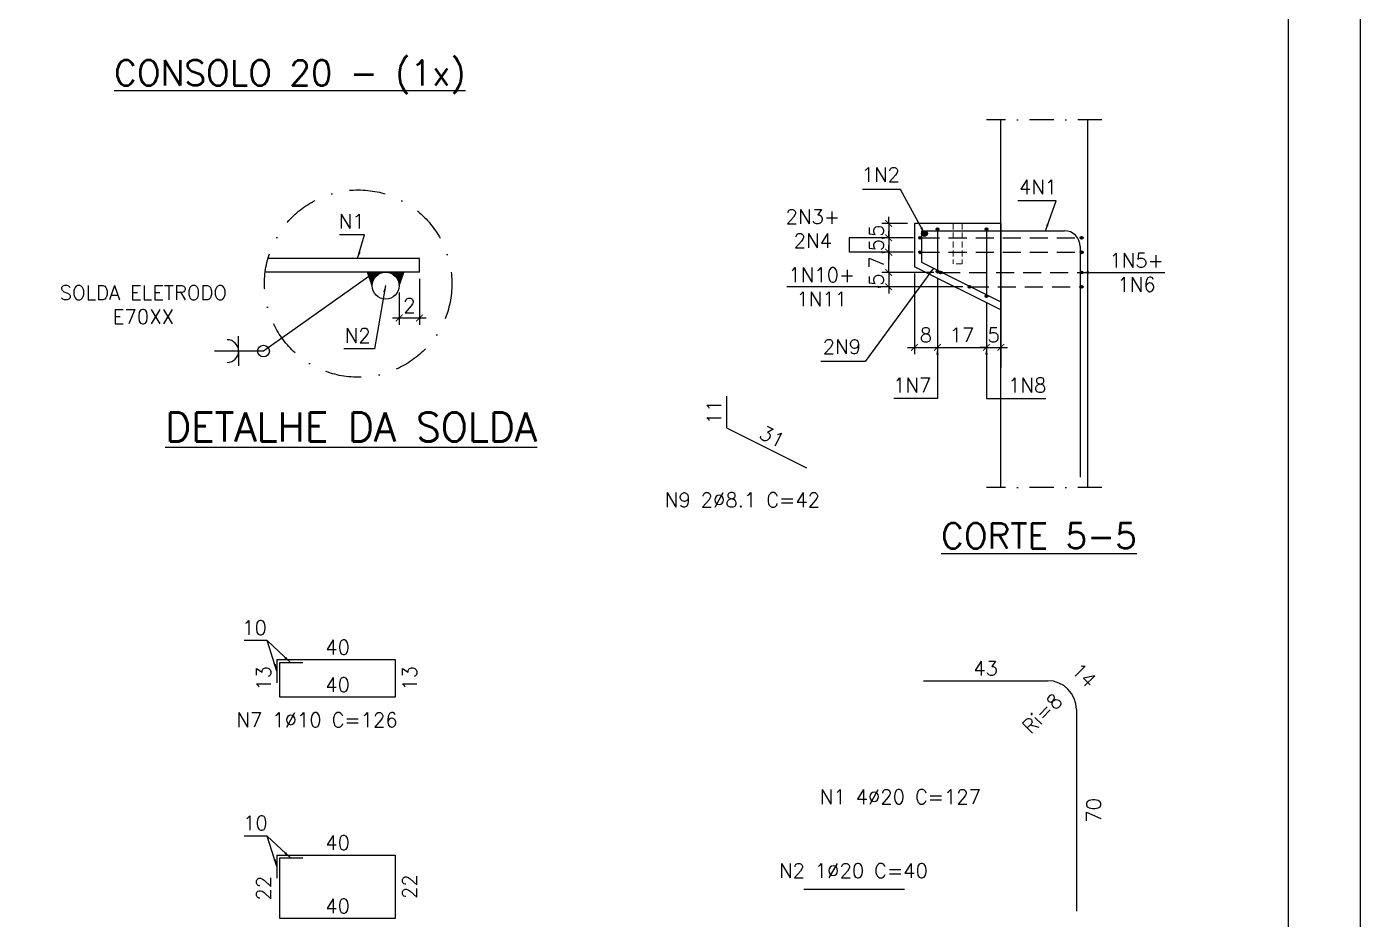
# Model space of a CAD drawing. Header units: centimetres. Extents: x 1658 to 27871, y 8240 to 11444.
# Drawn here: x 13008 to 14396, y 9124 to 10054 of the extents above; entities that cross this region are included whole.
import ezdxf

# ---------------------------------------------------------------- set-up
doc = ezdxf.new("R2010")
doc.units = ezdxf.units.CM
doc.header["$LTSCALE"] = 50
doc.header["$MEASUREMENT"] = 0
doc.header["$PDMODE"] = 67
for name, pattern in [('DASHDOT', [1, 0.5, -0.25, 0, -0.25]), ('DASHDOT2', [0.5, 0.25, -0.125, 0, -0.125]), ('DASHED', [0.75, 0.5, -0.25]), ('HIDDEN', [0.375, 0.25, -0.125])]:
    doc.linetypes.add(name, pattern=pattern)
doc.layers.add('10 TRACEJADO', color=1, linetype='DASHED', lineweight=13)
for name, color, linetype in [('FORMATO-PRECON', 2, 'Continuous'), ('HACHURAS-PRECON', 1, 'Continuous'), ('LINHA CENTRO-PRECON', 1, 'DASHDOT'), ('LINHA-01-PRECON', 1, 'Continuous'), ('LINHA-02-PRECON', 2, 'Continuous'), ('LINHA-03-PRECON', 3, 'Continuous'), ('LINHA-04-PRECON', 4, 'Continuous'), ('TEXTO-20-PRECON', 2, 'Continuous'), ('X1', 2, 'Continuous')]:
    doc.layers.add(name, color=color, linetype=linetype)
doc.styles.add('PRECON-ROMANS', font='romans.shx')
doc.styles.get("Standard").update_dxf_attribs({"font": 'romans.shx'})
doc.dimstyles.new('ESC50-50', dxfattribs={"dimscale": 50, "dimtxt": 0.2, "dimasz": 0.15, "dimexe": 0.15, "dimexo": 0.15, "dimgap": 0.08, "dimtad": 1, "dimdec": 1, "dimzin": 12, "dimdsep": 46, "dimtxsty": 'Standard', "dimblk": 'ARCHTICK', "dimcen": 0.09, "dimdle": 0.15, "dimclrd": 256, "dimclre": 256, "dimclrt": 2, "dimazin": 3, "dimtfac": 1, "dimtdec": 1, "dimtmove": 1, "dimatfit": 2, "dimfxl": 0.15, "dimtolj": 1, "dimtzin": 0, "dimarcsym": 0})
doc.dimstyles.new('ESC75-25', dxfattribs={"dimscale": 0, "dimtxt": 15, "dimasz": 7, "dimexe": 7, "dimexo": 7, "dimgap": 5.5, "dimtad": 1, "dimdec": 1, "dimlfac": 0.333333, "dimdsep": 46, "dimtxsty": 'Standard', "dimblk": 'ARCHTICK', "dimcen": 0.1, "dimdle": 7, "dimclrd": 256, "dimclre": 256, "dimclrt": 2, "dimadec": 0, "dimazin": 0, "dimtfac": 1, "dimtdec": 1, "dimtix": 1, "dimtmove": 2, "dimatfit": 3, "dimfxl": 1, "dimarcsym": 0})
doc.dimstyles.new('ESC75-75', dxfattribs={"dimscale": 0, "dimtxt": 15, "dimasz": 7, "dimexe": 7, "dimexo": 7, "dimgap": 5.5, "dimtad": 1, "dimdec": 1, "dimdsep": 46, "dimtxsty": 'Standard', "dimblk": 'ARCHTICK', "dimcen": 0.1, "dimdle": 7, "dimclrd": 256, "dimclre": 256, "dimclrt": 2, "dimadec": 0, "dimazin": 0, "dimtfac": 1, "dimtdec": 1, "dimtix": 1, "dimtmove": 2, "dimatfit": 3, "dimfxl": 1, "dimarcsym": 0})

# ---------------------------------------------------------------- blocks, each defined once
blk = doc.blocks.new('A$C2E607E54')
at = {"layer": 'FORMATO-PRECON'}
blk.add_lwpolyline([(0, 4200), (2970, 4200), (2970, 0), (0, 0)], close=True, dxfattribs=at)
at = {"layer": 'FORMATO-PRECON', "color": 6}
blk.add_lwpolyline([(100, 3950), (2870, 3950), (2870, 100), (100, 100)], close=True, dxfattribs=at)
blk = doc.blocks.new('*D367')
at = {"layer": 'Defpoints', "color": 0, "linetype": 'Continuous', "transparency": 16777216}
for p in [(13941.5, 9372.8), (13941.5, 9372.8), (14070.5, 9372.8)]:
    blk.add_point(p, dxfattribs=at)
at = {"layer": 'LINHA-01-PRECON', "color": 2, "linetype": 'Continuous', "transparency": 16777216, "insert": (14006, 9385.8), "char_height": 15, "attachment_point": 5}
blk.add_mtext('43', dxfattribs=at)
blk = doc.blocks.new('_ArchTick')
at = {"color": 0, "linetype": 'ByBlock', "const_width": 0.15}
blk.add_lwpolyline([(-0.5, -0.5), (0.5, 0.5)], dxfattribs=at)
blk = doc.blocks.new('*D368')
at = {"layer": 'Defpoints', "color": 0, "linetype": 'Continuous', "transparency": 16777216}
for p in [(14100.5, 9342.8), (14100.5, 9132.8), (14100.5, 9132.8)]:
    blk.add_point(p, dxfattribs=at)
at = {"layer": 'LINHA-01-PRECON', "color": 2, "linetype": 'Continuous', "transparency": 16777216, "insert": (14118.4, 9237.8), "char_height": 15, "attachment_point": 5, "rotation": 90}
blk.add_mtext('70', dxfattribs=at)
blk = doc.blocks.new('*D366')
at = {"layer": 'Defpoints', "color": 0, "transparency": 16777216}
for p in [(13931.9, 9803.8), (13955.9, 9798.7), (13955.9, 9719.8)]:
    blk.add_point(p, dxfattribs=at)
at = {"layer": 'LINHA-01-PRECON', "lineweight": -2, "transparency": 16777216}
for p, q in [((13931.9, 9796.8), (13931.9, 9712.8)), ((13955.9, 9791.7), (13955.9, 9712.8)), ((13924.9, 9719.8), (13962.9, 9719.8))]:
    blk.add_line(p, q, dxfattribs=at)
at = {"layer": 'LINHA-01-PRECON', "lineweight": -2, "transparency": 16777216, "xscale": 7, "yscale": 7, "zscale": 7, "rotation": 180}
blk.add_blockref('_ArchTick', (13931.9, 9719.8), dxfattribs=at)
at = {"layer": 'LINHA-01-PRECON', "lineweight": -2, "transparency": 16777216, "xscale": 7, "yscale": 7, "zscale": 7}
blk.add_blockref('_ArchTick', (13955.9, 9719.8), dxfattribs=at)
at = {"layer": 'LINHA-01-PRECON', "color": 2, "transparency": 16777216, "insert": (13943.9, 9732.8), "char_height": 15, "attachment_point": 5}
blk.add_mtext('8', dxfattribs=at)
blk = doc.blocks.new('*D357')
at = {"layer": 'Defpoints', "color": 0, "transparency": 16777216}
for p in [(13955.9, 9798.7), (14006.9, 9773.2), (14006.9, 9719.8)]:
    blk.add_point(p, dxfattribs=at)
at = {"layer": 'LINHA-01-PRECON', "lineweight": -2, "transparency": 16777216}
for p, q in [((13955.9, 9791.7), (13955.9, 9712.8)), ((14006.9, 9766.2), (14006.9, 9712.8)), ((13948.9, 9719.8), (14013.9, 9719.8))]:
    blk.add_line(p, q, dxfattribs=at)
at = {"layer": 'LINHA-01-PRECON', "lineweight": -2, "transparency": 16777216, "xscale": 7, "yscale": 7, "zscale": 7, "rotation": 180}
blk.add_blockref('_ArchTick', (13955.9, 9719.8), dxfattribs=at)
at = {"layer": 'LINHA-01-PRECON', "lineweight": -2, "transparency": 16777216, "xscale": 7, "yscale": 7, "zscale": 7}
blk.add_blockref('_ArchTick', (14006.9, 9719.8), dxfattribs=at)
at = {"layer": 'LINHA-01-PRECON', "color": 2, "transparency": 16777216, "insert": (13981.4, 9732.8), "char_height": 15, "attachment_point": 5}
blk.add_mtext('17', dxfattribs=at)
blk = doc.blocks.new('*D358')
at = {"layer": 'Defpoints', "color": 0, "transparency": 16777216}
for p in [(14006.9, 9773.2), (14021.9, 9719.8), (14021.9, 9719.8)]:
    blk.add_point(p, dxfattribs=at)
at = {"layer": 'LINHA-01-PRECON', "lineweight": -2, "transparency": 16777216}
for p, q in [((14006.9, 9766.2), (14006.9, 9712.8)), ((14006.9, 9719.8), (13999.9, 9719.8)), ((14006.9, 9719.8), (14021.9, 9719.8)), ((14021.9, 9719.8), (14028.9, 9719.8))]:
    blk.add_line(p, q, dxfattribs=at)
at = {"layer": 'LINHA-01-PRECON', "lineweight": -2, "transparency": 16777216, "xscale": 7, "yscale": 7, "zscale": 7}
blk.add_blockref('_ArchTick', (14006.9, 9719.8), dxfattribs=at)
at = {"layer": 'LINHA-01-PRECON', "lineweight": -2, "transparency": 16777216, "xscale": 7, "yscale": 7, "zscale": 7, "rotation": 180}
blk.add_blockref('_ArchTick', (14021.9, 9719.8), dxfattribs=at)
at = {"layer": 'LINHA-01-PRECON', "color": 2, "transparency": 16777216, "insert": (14014.4, 9732.8), "char_height": 15, "attachment_point": 5}
blk.add_mtext('5', dxfattribs=at)
blk = doc.blocks.new('*D364')
at = {"layer": 'Defpoints', "color": 0, "transparency": 16777216}
for p in [(13931.9, 9848.8), (13905.2, 9833.8), (13937.9, 9833.8)]:
    blk.add_point(p, dxfattribs=at)
at = {"layer": 'LINHA-01-PRECON', "lineweight": -2, "transparency": 16777216}
for p, q in [((13905.2, 9848.8), (13905.2, 9855.8)), ((13924.9, 9848.8), (13898.2, 9848.8)), ((13905.2, 9848.8), (13905.2, 9833.8)), ((13930.9, 9833.8), (13898.2, 9833.8)), ((13905.2, 9833.8), (13905.2, 9826.8))]:
    blk.add_line(p, q, dxfattribs=at)
at = {"layer": 'LINHA-01-PRECON', "lineweight": -2, "transparency": 16777216, "xscale": 7, "yscale": 7, "zscale": 7}
for p, rotation in [((13905.2, 9848.8), 270), ((13905.2, 9833.8), 90)]:
    blk.add_blockref('_ArchTick', p, dxfattribs=dict(at, rotation=rotation))
at = {"layer": 'LINHA-01-PRECON', "color": 2, "transparency": 16777216, "insert": (13892.2, 9841.3), "char_height": 15, "attachment_point": 5, "rotation": 90}
blk.add_mtext('5', dxfattribs=at)
blk = doc.blocks.new('*D365')
at = {"layer": 'Defpoints', "color": 0, "transparency": 16777216}
for p in [(13937.9, 9833.8), (13905.2, 9818.8), (13937.9, 9818.8)]:
    blk.add_point(p, dxfattribs=at)
at = {"layer": 'LINHA-01-PRECON', "lineweight": -2, "transparency": 16777216}
for p, q in [((13905.2, 9833.8), (13905.2, 9840.8)), ((13930.9, 9833.8), (13898.2, 9833.8)), ((13905.2, 9833.8), (13905.2, 9818.8)), ((13930.9, 9818.8), (13898.2, 9818.8)), ((13905.2, 9818.8), (13905.2, 9811.8))]:
    blk.add_line(p, q, dxfattribs=at)
at = {"layer": 'LINHA-01-PRECON', "lineweight": -2, "transparency": 16777216, "xscale": 7, "yscale": 7, "zscale": 7}
for p, rotation in [((13905.2, 9833.8), 270), ((13905.2, 9818.8), 90)]:
    blk.add_blockref('_ArchTick', p, dxfattribs=dict(at, rotation=rotation))
at = {"layer": 'LINHA-01-PRECON', "color": 2, "transparency": 16777216, "insert": (13892.2, 9826.3), "char_height": 15, "attachment_point": 5, "rotation": 90}
blk.add_mtext('5', dxfattribs=at)
blk = doc.blocks.new('*D340')
at = {"layer": 'Defpoints', "color": 0, "transparency": 16777216}
for p in [(13417, 9798.2), (13396, 9784), (13417, 9750.4)]:
    blk.add_point(p, dxfattribs=at)
at = {"layer": 'LINHA-01-PRECON', "lineweight": -2, "transparency": 16777216}
for p, q in [((13417, 9791.2), (13417, 9743.4)), ((13396, 9777), (13396, 9743.4)), ((13389, 9750.4), (13424, 9750.4))]:
    blk.add_line(p, q, dxfattribs=at)
at = {"layer": 'LINHA-01-PRECON', "lineweight": -2, "transparency": 16777216, "xscale": 7, "yscale": 7, "zscale": 7, "rotation": 180}
blk.add_blockref('_ArchTick', (13396, 9750.4), dxfattribs=at)
at = {"layer": 'LINHA-01-PRECON', "lineweight": -2, "transparency": 16777216, "xscale": 7, "yscale": 7, "zscale": 7}
blk.add_blockref('_ArchTick', (13417, 9750.4), dxfattribs=at)
at = {"layer": 'LINHA-01-PRECON', "color": 2, "transparency": 16777216, "insert": (13406.5, 9763.4), "char_height": 15, "attachment_point": 5}
blk.add_mtext('2', dxfattribs=at)
blk = doc.blocks.new('*D336')
at = {"layer": 'Defpoints', "color": 0, "linetype": 'Continuous', "transparency": 16777216}
for p in [(13271.8, 9355.7), (13271.8, 9355.7), (13391.8, 9355.7)]:
    blk.add_point(p, dxfattribs=at)
at = {"layer": 'LINHA-01-PRECON', "color": 2, "linetype": 'Continuous', "transparency": 16777216, "insert": (13331.8, 9368.7), "char_height": 15, "attachment_point": 5}
blk.add_mtext('40', dxfattribs=at)
blk = doc.blocks.new('*D337')
at = {"layer": 'Defpoints', "color": 0, "linetype": 'Continuous', "transparency": 16777216}
for p in [(13391.8, 9394.7), (13391.8, 9394.7), (13391.8, 9355.7)]:
    blk.add_point(p, dxfattribs=at)
at = {"layer": 'LINHA-01-PRECON', "color": 2, "linetype": 'Continuous', "transparency": 16777216, "insert": (13406.9, 9375.2), "char_height": 15, "attachment_point": 5, "rotation": 90}
blk.add_mtext('13', dxfattribs=at)
blk = doc.blocks.new('*D338')
at = {"layer": 'Defpoints', "color": 0, "linetype": 'Continuous', "transparency": 16777216}
for p in [(13271.8, 9394.7), (13271.8, 9394.7), (13391.8, 9394.7)]:
    blk.add_point(p, dxfattribs=at)
at = {"layer": 'LINHA-01-PRECON', "color": 2, "linetype": 'Continuous', "transparency": 16777216, "insert": (13331.8, 9407.7), "char_height": 15, "attachment_point": 5}
blk.add_mtext('40', dxfattribs=at)
blk = doc.blocks.new('*D339')
at = {"layer": 'Defpoints', "color": 0, "linetype": 'Continuous', "transparency": 16777216}
for p in [(13271.8, 9394.7), (13271.8, 9394.7), (13271.8, 9355.7)]:
    blk.add_point(p, dxfattribs=at)
at = {"layer": 'LINHA-01-PRECON', "color": 2, "linetype": 'Continuous', "transparency": 16777216, "insert": (13255, 9375.2), "char_height": 15, "attachment_point": 5, "rotation": 90}
blk.add_mtext('13', dxfattribs=at)
blk = doc.blocks.new('*D332')
at = {"layer": 'Defpoints', "color": 0, "linetype": 'Continuous', "transparency": 16777216}
for p in [(13271.8, 9125.3), (13271.8, 9125.3), (13391.8, 9125.3)]:
    blk.add_point(p, dxfattribs=at)
at = {"layer": 'LINHA-01-PRECON', "color": 2, "linetype": 'Continuous', "transparency": 16777216, "insert": (13331.8, 9138.3), "char_height": 15, "attachment_point": 5}
blk.add_mtext('40', dxfattribs=at)
blk = doc.blocks.new('*D333')
at = {"layer": 'Defpoints', "color": 0, "linetype": 'Continuous', "transparency": 16777216}
for p in [(13391.8, 9191.3), (13391.8, 9191.3), (13391.8, 9125.3)]:
    blk.add_point(p, dxfattribs=at)
at = {"layer": 'LINHA-01-PRECON', "color": 2, "linetype": 'Continuous', "transparency": 16777216, "insert": (13406.9, 9158.3), "char_height": 15, "attachment_point": 5, "rotation": 90}
blk.add_mtext('22', dxfattribs=at)
blk = doc.blocks.new('*D334')
at = {"layer": 'Defpoints', "color": 0, "linetype": 'Continuous', "transparency": 16777216}
for p in [(13271.8, 9191.3), (13271.8, 9191.3), (13391.8, 9191.3)]:
    blk.add_point(p, dxfattribs=at)
at = {"layer": 'LINHA-01-PRECON', "color": 2, "linetype": 'Continuous', "transparency": 16777216, "insert": (13331.8, 9204.3), "char_height": 15, "attachment_point": 5}
blk.add_mtext('40', dxfattribs=at)
blk = doc.blocks.new('*D335')
at = {"layer": 'Defpoints', "color": 0, "linetype": 'Continuous', "transparency": 16777216}
for p in [(13271.8, 9191.3), (13271.8, 9191.3), (13271.8, 9125.3)]:
    blk.add_point(p, dxfattribs=at)
at = {"layer": 'LINHA-01-PRECON', "color": 2, "linetype": 'Continuous', "transparency": 16777216, "insert": (13255, 9156.8), "char_height": 15, "attachment_point": 5, "rotation": 90}
blk.add_mtext('22', dxfattribs=at)
blk = doc.blocks.new('*D330')
at = {"layer": 'Defpoints', "color": 0, "linetype": 'Continuous', "transparency": 16777216}
for p in [(13736.5, 9668.9), (13736.5, 9636), (13736.5, 9636)]:
    blk.add_point(p, dxfattribs=at)
at = {"layer": 'LINHA-01-PRECON', "color": 2, "linetype": 'Continuous', "transparency": 16777216, "insert": (13723.5, 9652.4), "char_height": 15, "attachment_point": 5, "rotation": 90}
blk.add_mtext('11', dxfattribs=at)
blk = doc.blocks.new('*D331')
at = {"layer": 'Defpoints', "color": 0, "linetype": 'Continuous', "transparency": 16777216}
for p in [(13736.5, 9636), (13819.8, 9594.3), (13819.8, 9594.3)]:
    blk.add_point(p, dxfattribs=at)
at = {"layer": 'LINHA-01-PRECON', "color": 2, "linetype": 'Continuous', "transparency": 16777216, "insert": (13783.9, 9626.8), "char_height": 15, "attachment_point": 5, "rotation": 333.4377}
blk.add_mtext('31', dxfattribs=at)
blk = doc.blocks.new('*D372')
at = {"layer": 'Defpoints', "color": 0, "transparency": 16777216}
for p in [(13905.2, 9818.8), (13937.9, 9818.8), (13959.2, 9797.8)]:
    blk.add_point(p, dxfattribs=at)
at = {"layer": 'LINHA-01-PRECON', "lineweight": -2, "transparency": 16777216}
for p, q in [((13905.2, 9818.8), (13905.2, 9825.8)), ((13930.9, 9818.8), (13898.2, 9818.8)), ((13905.2, 9797.8), (13905.2, 9818.8)), ((13952.2, 9797.8), (13898.2, 9797.8)), ((13905.2, 9797.8), (13905.2, 9790.8))]:
    blk.add_line(p, q, dxfattribs=at)
at = {"layer": 'LINHA-01-PRECON', "lineweight": -2, "transparency": 16777216, "xscale": 7, "yscale": 7, "zscale": 7}
for p, rotation in [((13905.2, 9818.8), 270), ((13905.2, 9797.8), 90)]:
    blk.add_blockref('_ArchTick', p, dxfattribs=dict(at, rotation=rotation))
at = {"layer": 'LINHA-01-PRECON', "color": 2, "transparency": 16777216, "insert": (13892.2, 9808.3), "char_height": 15, "attachment_point": 5, "rotation": 90}
blk.add_mtext('7', dxfattribs=at)
blk = doc.blocks.new('*D532')
at = {"layer": 'Defpoints', "color": 0, "transparency": 16777216}
for p in [(13959.2, 9797.8), (13905.2, 9782.8), (13989.2, 9782.8)]:
    blk.add_point(p, dxfattribs=at)
at = {"layer": 'LINHA-01-PRECON', "lineweight": -2, "transparency": 16777216}
for p, q in [((13952.2, 9797.8), (13898.2, 9797.8)), ((13905.2, 9797.8), (13905.2, 9804.8)), ((13905.2, 9797.8), (13905.2, 9782.8)), ((13982.2, 9782.8), (13898.2, 9782.8)), ((13905.2, 9782.8), (13905.2, 9775.8))]:
    blk.add_line(p, q, dxfattribs=at)
at = {"layer": 'LINHA-01-PRECON', "lineweight": -2, "transparency": 16777216, "xscale": 7, "yscale": 7, "zscale": 7}
for p, rotation in [((13905.2, 9797.8), 270), ((13905.2, 9782.8), 90)]:
    blk.add_blockref('_ArchTick', p, dxfattribs=dict(at, rotation=rotation))
at = {"layer": 'LINHA-01-PRECON', "color": 2, "transparency": 16777216, "insert": (13892.2, 9790.3), "char_height": 15, "attachment_point": 5, "rotation": 90}
blk.add_mtext('5', dxfattribs=at)

msp = doc.modelspace()

# ---------------------------------------------------------------- hatches: boundary and pattern name
at = {"layer": 'LINHA-01-PRECON', "linetype": 'Continuous'}
h = msp.add_hatch(color=256, dxfattribs=at)
h.dxf.hatch_style = 1
edge = h.paths.add_edge_path()
edge.add_arc((13942.44, 9838.28), 3, 0, 360)
h = msp.add_hatch(color=256, dxfattribs=at)
h.dxf.hatch_style = 1
edge = h.paths.add_edge_path()
edge.add_arc((13955.94, 9842.78), 1.5, 0, 360)
h = msp.add_hatch(color=256, dxfattribs=at)
h.dxf.hatch_style = 1
edge = h.paths.add_edge_path()
edge.add_arc((14006.94, 9842.78), 1.5, 0, 360)
h = msp.add_hatch(color=256, dxfattribs=at)
h.dxf.hatch_style = 1
edge = h.paths.add_edge_path()
edge.add_arc((13937.94, 9833.78), 1.5, 0, 360)
h = msp.add_hatch(color=256, dxfattribs=at)
h.dxf.hatch_style = 1
edge = h.paths.add_edge_path()
edge.add_arc((14105.94, 9833.78), 1.5, 0, 360)
h = msp.add_hatch(color=256, dxfattribs=at)
h.dxf.hatch_style = 1
edge = h.paths.add_edge_path()
edge.add_arc((13937.94, 9818.78), 1.5, 0, 360)
h = msp.add_hatch(color=256, dxfattribs=at)
h.dxf.hatch_style = 1
edge = h.paths.add_edge_path()
edge.add_arc((14105.94, 9818.78), 1.5, 0, 360)
at = {"layer": 'LINHA-01-PRECON'}
h = msp.add_hatch(dxfattribs=at)
h.set_pattern_fill('ANSI31', color=256, scale=8.4375, style=0)
h.set_pattern_definition([(45, (8360.2446, 9296.0058), (-0.74577668, 0.74577668), [])])
h.paths.add_polyline_path([(13362.79, 9798.17), (13367.7, 9784.03, -0.4142136), (13381.83, 9798.17)])
h.paths.add_polyline_path([(13381.83, 9798.17, -0.4142136), (13395.96, 9784.03), (13400.87, 9798.17)])
at = {"layer": 'LINHA-01-PRECON', "linetype": 'Continuous'}
h = msp.add_hatch(color=256, dxfattribs=at)
h.dxf.hatch_style = 1
edge = h.paths.add_edge_path()
edge.add_arc((13955.94, 9798.66), 1.5, 0, 360)
h = msp.add_hatch(color=256, dxfattribs=at)
h.dxf.hatch_style = 1
edge = h.paths.add_edge_path()
edge.add_arc((13959.21, 9797.78), 1.5, 0, 360)
h = msp.add_hatch(color=256, dxfattribs=at)
h.dxf.hatch_style = 1
edge = h.paths.add_edge_path()
edge.add_arc((14105.94, 9797.78), 1.5, 0, 360)
h = msp.add_hatch(color=256, dxfattribs=at)
h.dxf.hatch_style = 1
edge = h.paths.add_edge_path()
edge.add_arc((13989.21, 9782.78), 1.5, 0, 360)
h = msp.add_hatch(color=256, dxfattribs=at)
h.dxf.hatch_style = 1
edge = h.paths.add_edge_path()
edge.add_arc((14105.94, 9782.78), 1.5, 0, 360)
h = msp.add_hatch(color=256, dxfattribs=at)
h.dxf.hatch_style = 1
edge = h.paths.add_edge_path()
edge.add_arc((14006.94, 9773.16), 1.5, 0, 360)

# ---------------------------------------------------------------- linework, layer by layer
at = {"layer": '10 TRACEJADO', "linetype": 'HIDDEN', "ltscale": 0.5, "extrusion": (0, 1, 0)}
for p, q in [((13972.14, 9848.78), (13972.14, 9806.78)), ((13981.74, 9848.78), (13981.74, 9806.78)), ((13981.74, 9806.78), (13972.14, 9806.78))]:
    msp.add_line(p, q, dxfattribs=at)
at = {"layer": 'LINHA CENTRO-PRECON', "extrusion": (0, 1, 0)}
for p, q in [((14126.94, 9956.78), (14006.94, 9956.78)), ((14126.94, 9573.78), (14006.94, 9573.78))]:
    msp.add_line(p, q, dxfattribs=at)
at = {"layer": 'LINHA-01-PRECON', "color": 1}
msp.add_lwpolyline([(13364.38, 9793.59), (13254.75, 9715.94), (13203.93, 9715.94)], dxfattribs=at)
at = {"layer": 'LINHA-01-PRECON', "color": 1, "linetype": 'DASHDOT2', "ltscale": 3}
msp.add_circle((13353.28, 9786.21), 97.5, dxfattribs=at)
at = {"layer": 'LINHA-01-PRECON', "linetype": 'Continuous'}
for centre, radius in [((13942.44, 9838.28), 3), ((13955.94, 9842.78), 1.5), ((14006.94, 9842.78), 1.5), ((13937.94, 9833.78), 1.5), ((14105.94, 9833.78), 1.5), ((13937.94, 9818.78), 1.5), ((14105.94, 9818.78), 1.5), ((13955.94, 9798.66), 1.5), ((13959.21, 9797.78), 1.5), ((14105.94, 9797.78), 1.5), ((13989.21, 9782.78), 1.5), ((14105.94, 9782.78), 1.5), ((14006.94, 9773.16), 1.5)]:
    msp.add_circle(centre, radius, dxfattribs=at)
at = {"layer": 'LINHA-02-PRECON', "extrusion": (0, 1, 0)}
for p, q in [((14021.94, 9573.78), (14021.94, 9956.78)), ((14111.94, 9956.78), (14111.94, 9573.78)), ((13931.94, 9848.78), (13931.94, 9803.78)), ((14021.94, 9848.78), (13931.94, 9848.78)), ((14021.94, 9848.78), (14021.94, 9773.78)), ((14021.94, 9758.78), (13931.94, 9803.78)), ((14021.94, 9773.78), (14021.94, 9698.78))]:
    msp.add_line(p, q, dxfattribs=at)
at = {"layer": 'LINHA-02-PRECON'}
for q in [(13228.83, 9731.34), (13228.83, 9700.55)]:
    msp.add_line((13228.83, 9715.94), q, dxfattribs=at)
msp.add_circle((13254.75, 9715.94), 6.11, dxfattribs=at)
msp.add_arc((13216.98, 9715.94), 11.84, 270.31864, 89.68136, dxfattribs=at)
at = {"layer": 'LINHA-03-PRECON'}
for p, q in [((13416.99, 9812.3), (13259.33, 9812.3)), ((13416.99, 9798.17), (13416.99, 9812.3)), ((13416.99, 9798.17), (13256.51, 9798.17)), ((13367.7, 9784.03), (13362.79, 9798.17)), ((13390.35, 9798.17), (13390.35, 9798.17)), ((13395.96, 9784.03), (13400.87, 9798.17))]:
    msp.add_line(p, q, dxfattribs=at)
msp.add_circle((13381.83, 9784.03), 14.13, dxfattribs=at)
at = {"layer": 'LINHA-04-PRECON', "extrusion": (0, 1, 0)}
for p, q in [((13939.44, 9841.28), (14087.94, 9841.28)), ((13955.94, 9841.28), (13955.94, 9800.16)), ((14006.94, 9841.28), (14006.94, 9774.66)), ((13941.47, 9372.77), (14070.47, 9372.77))]:
    msp.add_line(p, q, dxfattribs=at)
at = {"layer": 'LINHA-04-PRECON', "linetype": 'HIDDEN', "ltscale": 1.5, "extrusion": (0, 1, 0)}
for p, q in [((13939.44, 9833.78), (14104.44, 9833.78)), ((13939.44, 9818.78), (14104.44, 9818.78)), ((13960.71, 9797.78), (14104.44, 9797.78)), ((13990.71, 9782.78), (14104.44, 9782.78))]:
    msp.add_line(p, q, dxfattribs=at)
at = {"layer": 'LINHA-04-PRECON'}
for p, q in [((14104.44, 9824.78), (14104.44, 9584.78)), ((13268.76, 9394.73), (13391.76, 9394.73)), ((13268.76, 9394.73), (13268.76, 9370.73)), ((13391.76, 9394.73), (13391.76, 9355.71)), ((13271.76, 9355.71), (13271.76, 9391.73)), ((13271.76, 9391.73), (13295.76, 9391.73)), ((13391.76, 9355.71), (13271.76, 9355.71)), ((14100.47, 9342.77), (14100.47, 9132.77)), ((13268.76, 9191.31), (13391.76, 9191.31)), ((13268.76, 9191.31), (13268.76, 9167.31)), ((13271.76, 9125.3), (13271.76, 9188.31)), ((13271.76, 9188.31), (13295.76, 9188.31)), ((13391.76, 9191.31), (13391.76, 9125.3)), ((13921.79, 9155.58), (13816.79, 9155.58)), ((13391.76, 9125.3), (13271.76, 9125.3))]:
    msp.add_line(p, q, dxfattribs=at)
for points in [[(13939.44, 9841.28, 0), (13939.44, 9808.41, 0), (14021.94, 9767.16, 0)], [(13736.48, 9668.85, 0), (13736.48, 9635.99, 0), (13819.79, 9594.34, 0)]]:
    msp.add_polyline3d(points, dxfattribs=at)
for centre, radius in [((14087.94, 9824.78), 16.5), ((14070.47, 9342.77), 30)]:
    msp.add_arc(centre, radius, 0, 90, dxfattribs=at)

# ---------------------------------------------------------------- block references
at = {"layer": 'HACHURAS-PRECON', "xscale": 0.7499999999999996, "yscale": 0.7499999999999996, "zscale": 0.7499999999999996}
msp.add_blockref('A$C2E607E54', (12168.36, 8293.94), dxfattribs=at)

# ---------------------------------------------------------------- texts
at = {"layer": 'LINHA-01-PRECON', "color": 4, "attachment_point": 5}
for s, insert, char_height in [('{\\LCONSOLO 20 - (1x)}', (13282.11, 10001.23), 26.25), ('\\A1;{\\LDETALHE DA SOLDA}', (13345.9, 9636.97), 30), ('{\\LCORTE 5-5}', (14061.5, 9523.55, -0.05), 26.25)]:
    msp.add_mtext(s, dxfattribs=dict(at, insert=insert, char_height=char_height))
at = {"layer": 'LINHA-01-PRECON', "color": 2, "linetype": 'Continuous', "char_height": 15, "attachment_point": 5}
for s, insert in [('1N2', (13896.87, 9899.54)), ('4N1', (14060.53, 9886.88)), ('2N3+\\P2N4', (13826.18, 9843.32)), ('1N5+\\P1N6', (14163.07, 9797.78)), ('1N10+\\P1N11', (13835.48, 9782.78)), ('2N9', (13856.48, 9720.5)), ('1N7', (13929.56, 9680.45)), ('1N8', (14049.39, 9680.45)), ('10', (13245.41, 9428.12)), ('10', (13246.3, 9224.7))]:
    msp.add_mtext(s, dxfattribs=dict(at, insert=insert))
at = {"layer": 'LINHA-01-PRECON', "color": 2, "char_height": 15, "attachment_point": 5}
for s, insert in [('N1', (13346.45, 9851.12)), ('N2', (13352.72, 9732.15))]:
    msp.add_mtext(s, dxfattribs=dict(at, insert=insert))
at = {"layer": 'LINHA-01-PRECON', "color": 2, "linetype": 'Continuous', "char_height": 15, "attachment_point": 5}
for s, insert, rotation in [('14', (14108.42, 9378.62), 315), ('Ri=8', (14064.82, 9338.58), 45)]:
    msp.add_mtext(s, dxfattribs=dict(at, insert=insert, rotation=rotation))
at = {"layer": 'TEXTO-20-PRECON', "insert": (13129.71, 9764.22), "char_height": 15, "attachment_point": 5, "style": 'PRECON-ROMANS'}
msp.add_mtext('\\A1;SOLDA ELETRODO\\PE70XX', dxfattribs=at)
at = {"layer": 'X1', "style": 'PRECON-ROMANS'}
for s, p in [('N9 2%%C8.1 C=42', (13672.3, 9553.57)), ('N7 1%%C10 C=126', (13226.54, 9324.54)), ('N1 4%%C20 C=127', (13833.43, 9244.44)), ('N2 1%%C20 C=40', (13791, 9167.55))]:
    msp.add_text(s, height=15, dxfattribs=at).set_placement(p)

# ---------------------------------------------------------------- dimensions: what is measured, and where the dimension line sits
at = {"layer": 'LINHA-01-PRECON'}
for base, p1, p2, angle, picture, middle in [((13905.24, 9833.78), (13931.94, 9848.78), (13937.94, 9833.78), 90, '*D364', (13892.24, 9841.28)), ((13905.24, 9818.78), (13937.94, 9833.78), (13937.94, 9818.78), 90, '*D365', (13892.24, 9826.28)), ((13905.24, 9818.78), (13959.21, 9797.78), (13937.94, 9818.78), 270, '*D372', (13892.24, 9808.28)), ((13905.24, 9782.78), (13959.21, 9797.78), (13989.21, 9782.78), 90, '*D532', (13892.24, 9790.28))]:
    dim = msp.add_linear_dim(base=base, p1=p1, p2=p2, angle=angle, dimstyle='ESC75-25', override={"dimscale": 1}, dxfattribs=at)
    dim.commit()
    dim.dimension.update_dxf_attribs({"geometry": picture, "text_midpoint": middle})
dim = msp.add_linear_dim(base=(13416.99, 9750.45), p1=(13395.96, 9784.03), p2=(13416.99, 9798.17), text='2', dimstyle='ESC75-25', override={"dimscale": 1}, dxfattribs=at)
dim.commit()
dim.dimension.update_dxf_attribs({"geometry": '*D340', "text_midpoint": (13406.48, 9763.45)})
for base, p1, p2, picture, middle in [((13955.94, 9719.78), (13931.94, 9803.78), (13955.94, 9798.66), '*D366', (13943.94, 9732.78)), ((14006.94, 9719.78), (13955.94, 9798.66), (14006.94, 9773.16), '*D357', (13981.44, 9732.78)), ((14021.94, 9719.78), (14006.94, 9773.16), (14021.94, 9719.78), '*D358', (14014.44, 9732.78))]:
    dim = msp.add_linear_dim(base=base, p1=p1, p2=p2, dimstyle='ESC75-25', override={"dimscale": 1}, dxfattribs=at)
    dim.commit()
    dim.dimension.update_dxf_attribs({"geometry": picture, "text_midpoint": middle})
at = {"layer": 'LINHA-01-PRECON', "linetype": 'Continuous'}
for p1, p2, picture, middle in [((13736.48, 9668.85), (13736.48, 9635.99), '*D330', (13723.48, 9652.42)), ((13736.48, 9635.99), (13819.79, 9594.34), '*D331', (13783.95, 9626.79))]:
    dim = msp.add_aligned_dim(p1=p1, p2=p2, distance=0, dimstyle='ESC75-25', override={"dimscale": 1, "dimse1": 1, "dimse2": 1, "dimsd1": 1, "dimsd2": 1}, dxfattribs=at)
    dim.commit()
    dim.dimension.update_dxf_attribs({"geometry": picture, "text_midpoint": middle})
for base, p1, p2, picture, middle in [((13271.76, 9394.73), (13391.76, 9394.73), (13271.76, 9394.73), '*D338', (13331.76, 9407.73)), ((13941.47, 9372.77), (14070.47, 9372.77), (13941.47, 9372.77), '*D367', (14005.97, 9385.77)), ((13271.76, 9355.71), (13391.76, 9355.71), (13271.76, 9355.71), '*D336', (13331.76, 9368.71)), ((13271.76, 9191.31), (13391.76, 9191.31), (13271.76, 9191.31), '*D334', (13331.76, 9204.31)), ((13271.76, 9125.3), (13391.76, 9125.3), (13271.76, 9125.3), '*D332', (13331.76, 9138.3))]:
    dim = msp.add_linear_dim(base=base, p1=p1, p2=p2, angle=180, dimstyle='ESC75-25', override={"dimscale": 1, "dimse1": 1, "dimse2": 1, "dimsd1": 1, "dimsd2": 1}, dxfattribs=at)
    dim.commit()
    dim.dimension.update_dxf_attribs({"geometry": picture, "text_midpoint": middle})
for base, p1, p2, picture, middle in [((13271.76, 9394.73), (13271.76, 9355.71), (13271.76, 9394.73), '*D339', (13254.99, 9375.22)), ((13391.76, 9394.73), (13391.76, 9355.71), (13391.76, 9394.73), '*D337', (13406.92, 9375.22)), ((14100.47, 9132.77), (14100.47, 9342.77), (14100.47, 9132.77), '*D368', (14118.38, 9237.77)), ((13271.76, 9191.31), (13271.76, 9125.3), (13271.76, 9191.31), '*D335', (13254.99, 9156.8)), ((13391.76, 9191.31), (13391.76, 9125.3), (13391.76, 9191.31), '*D333', (13406.92, 9158.3))]:
    dim = msp.add_linear_dim(base=base, p1=p1, p2=p2, angle=90, dimstyle='ESC75-25', override={"dimscale": 1, "dimse1": 1, "dimse2": 1, "dimsd1": 1, "dimsd2": 1}, dxfattribs=at)
    dim.commit()
    dim.dimension.update_dxf_attribs({"geometry": picture, "text_midpoint": middle, "dimtype": 160})

# ---------------------------------------------------------------- leaders
for points in [[(13942.44, 9838.28), (13917.55, 9884.05), (13877.83, 9884.05)], [(14068.27, 9841.28), (14079.3, 9872.19), (14039.58, 9872.19)], [(13951.81, 9802.23), (13880.74, 9705.01), (13834.63, 9705.01)]]:
    msp.add_leader(points, dimstyle='ESC75-75', override={"dimscale": 1, "dimtad": 0}, dxfattribs=at)
at = {"layer": 'LINHA-01-PRECON'}
for points, dimstyle, override in [([(13352.68, 9812.3), (13359.93, 9837.09), (13333.9, 9837.09)], 'ESC75-25', {"dimscale": 1}), ([(13905.24, 9833.78), (13864.08, 9833.78), (13864.08, 9818.78)], 'ESC50-50', {"dimgap": 0.08, "dimtad": 1}), ([(13905.24, 9818.78), (13864.08, 9818.78)], 'ESC50-50', {"dimgap": 0.08, "dimtad": 1}), ([(14105.94, 9797.78), (14192.54, 9797.78)], 'ESC50-50', {"dimgap": 0.08, "dimtad": 1}), ([(13381.65, 9784.37), (13370.27, 9718.4), (13338.23, 9718.4)], 'ESC75-25', {"dimscale": 1}), ([(13901.04, 9782.78), (13799.08, 9782.78)], 'ESC50-50', {"dimgap": 0.08, "dimtad": 1}), ([(13955.94, 9719.78), (13955.94, 9666.56), (13910.45, 9666.56)], 'ESC50-50', {"dimgap": 0.08, "dimtad": 1}), ([(14006.94, 9719.78), (14006.94, 9666.56), (14068.5, 9666.56)], 'ESC50-50', {"dimgap": 0.08, "dimtad": 1}), ([(13268.76, 9382.73), (13258.66, 9414.52), (13234.56, 9414.52)], 'ESC50-50', {"dimgap": 0.08, "dimtad": 1}), ([(13282.76, 9391.73), (13258.66, 9414.52)], 'ESC50-50', {"dimgap": 0.08, "dimtad": 1}), ([(13268.76, 9179.31), (13258.66, 9211.1), (13234.71, 9211.1)], 'ESC50-50', {"dimgap": 0.08, "dimtad": 1}), ([(13282.76, 9188.31), (13258.66, 9211.1)], 'ESC50-50', {"dimgap": 0.08, "dimtad": 1})]:
    msp.add_leader(points, dimstyle=dimstyle, override=override, dxfattribs=at)

doc.saveas('drawing.dxf')
